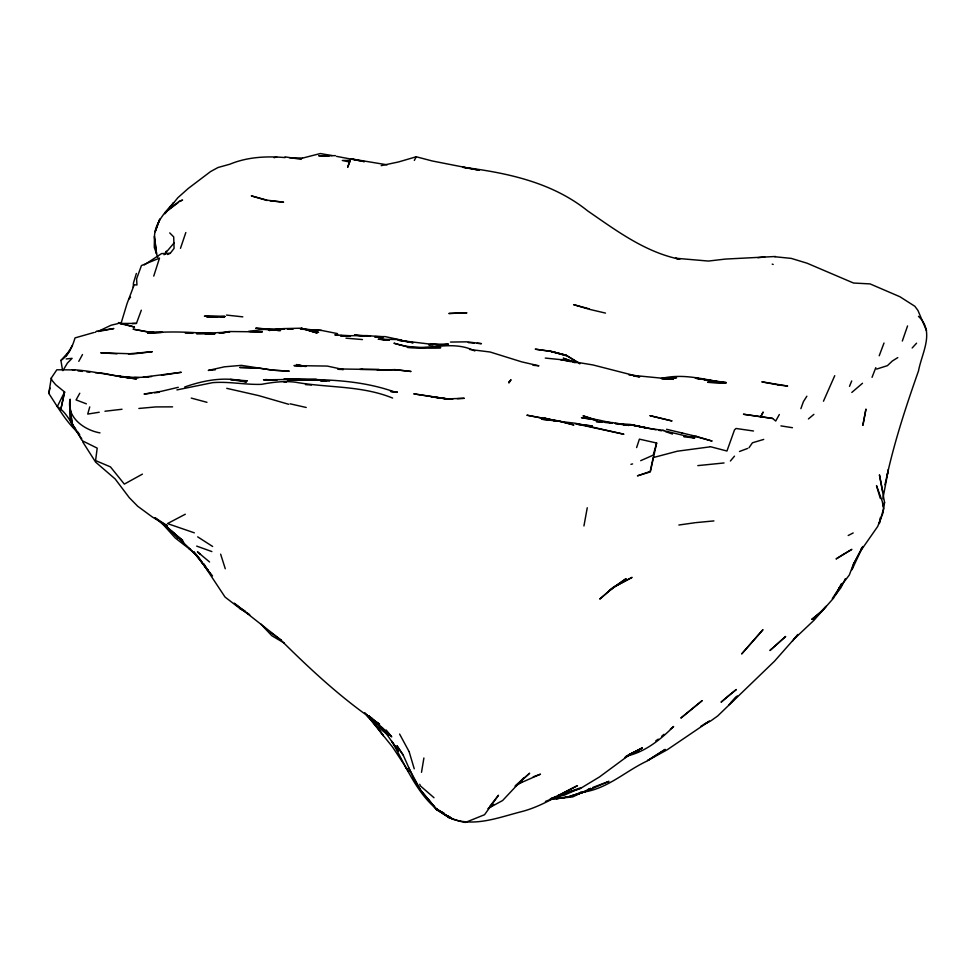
<?xml version="1.0" encoding="UTF-8"?>
<svg xmlns="http://www.w3.org/2000/svg" width="976" height="976" viewBox="0 0 976 976"><rect width="100%" height="100%" fill="white"/><g stroke="black" fill="none" stroke-linecap="round" stroke-linejoin="round"><path stroke-width="1.46" d="M169.726 232.91L173.691 236.863L174.082 248.355L170.3 253.272L167.591 254.504M133.261 287.2L133.468 282.967L136.372 273.439M882.853 498.797L888.38 469.712L884.927 484.828M882.682 491.355L879.437 474.836L884.561 502.457L882.963 512.961L877.705 526.454L860.356 551.33L854.427 562.42L862.333 547.426M51.252 378.102L51.984 380.311L55.693 384.739L64.599 391.998L57.267 406.614C67.198 412.75 70.98 423.694 77.848 432.466C65.624 421.254 57.779 407.016 48.8 393.426L51.252 378.102L56.828 369.782L74.749 369.916M583.941 525.966L587.259 507.764M421.51 772.309L423.901 757.998M165.822 253.931L166.31 251.149L165.664 253.87M880.315 517.646L879.266 523.6L883.622 508.679L882.28 501.457L876.509 485.645L880.254 498.309M862.979 425.182L865.956 409.066L862.821 425.109M349.676 162.04L349.981 160.381L342.32 160.479L349.676 162.04L347.676 167.311L349.981 160.381M709.674 446.898L677.332 451.205L653.2 457.585L650.211 471.432L637.45 475.837L650.309 471.92L656.641 443.031L639.402 439.139L636.62 447.581M48.8 393.426L49.971 387.972M64.477 392.279L60.732 409.822L64.599 391.998M887.111 475.153C895.077 439.59 906.436 405.174 918.514 370.892C921.917 352.568 935.106 331.974 918.477 316.334M853.829 563.03L849.327 574.998L838.896 588.662L842.215 583.648L833.565 598.129L822.109 611.11L813.045 619.504L826.184 606.255L813.972 620.297L793.976 639.146L774.48 661.216L717.653 715.994L710.992 720.752L700.988 726.12M89.755 406.919L87.718 414.08L99.223 412.238M656.641 443.031L653.188 455.158L640.683 460.672M120.853 324.032L127.075 303.512L134.212 284.772L136.957 284.98L136.603 278.868L141.435 265.545L159.503 258.14L153.744 276.098M854.122 562.591L851.914 569.825L862.308 547.499M180.475 248.331L185.83 232.532M902.324 341.027L907.558 325.935M62.513 370.099L60.927 360.425C68.674 355.288 72.505 346.517 75.018 337.903L93.952 332.511M872.044 377.334L875.801 367.671M800.881 408.663L803.394 401.661L806.859 396.207M884.012 343.015L879.217 355.764M132.187 323.568L136.445 323.398L141.325 310.185M823.463 401.221L834.736 375.687M849.498 386.35L851.719 380.945M882.999 505.946L884.561 502.457M78.788 361.352L82.496 354.556M62.867 370.685L67.429 363.072L72.09 358.338L66.222 358.936M841.519 583.55L835.493 594.884L840.873 587.772L845.387 578.67M414.324 160.442L416.24 156.77L432.173 160.955L479.362 170.227L462.795 167.25C506.886 172.764 552.172 182.28 587.637 210.877C616.088 230.421 644.892 252.076 679.54 259.201M66.295 355.85L72.407 345.419M779.312 414.532L775.725 421.034L772.577 418.436L743.553 414.263L772.577 418.436M832.345 598.532L842.215 583.648M164.956 213.768L177.803 197.762L188.356 188.38L210.584 171.556L218.051 167.494L229.872 164.212C247.27 156.965 266.57 155.989 285.138 157.587M861.088 548.988L862.808 546.475M748.982 447.764L752.459 442.775L763.72 439.42M168.604 209.767L173.667 202.605C164.773 212.597 154.757 222.979 154.415 237.253L156.526 253.54L154.464 236.168L154.281 247.355L157.783 257.322M79.776 393.243L76.079 399.904L86.388 403.844M121.207 323.837L134.529 327.07L118.645 322.592L117.889 323.605L111.057 325.24L98.32 331.279M489.574 806.579L498.492 795.245L484.547 814.716L465.369 822.451C424.877 815.363 409.737 772.687 391.888 741.309L398.55 751.3L385.337 732.195L371.319 717.519M792.512 641.025L795.574 637.182M737.27 695.912L729.096 704.684M793.976 639.146L797.746 634.473M735.928 697.145L731.012 702.415M164.041 254.785L174.314 242.695M730.39 461.001L734.501 456.146M60.927 360.425L70.333 349.981M128.832 299.12L130.577 297.204M912.17 347.981L916.574 343.198M164.566 213.402L166.664 211.267M851.804 392.45L862.491 383.275M515.352 786.022L524.014 777.738L502.603 800.527L488.378 808.262L493.819 804.395L488.049 808.714M515.377 786.107L529.651 773.212L515.365 786.07M613.575 587.162L599.752 599.081L613.184 587.552L626.128 578.622L609.024 590.895L613.184 587.552L632.07 577.377L614.917 586.417M661.704 736.246L663.973 734.318M808.421 418.924L813.874 414.361M95.209 332.352L96.661 331.169L113.85 328.534L98.381 331.486M670.414 729.109L673.623 726.51C660.191 739.869 644.953 752.154 625.982 756.254M178.547 202.374L165.334 212.28L179.413 201.166L182.585 200.043L179.743 201.471M655.811 740.833L658.288 739.137M144.228 264.935L161.565 253.589L170.3 253.272M516.243 785.558L522.099 781.764L518.146 783.728M897.798 357.594L892.357 360.974L887.428 365.646L876.619 369.099M704.184 724.155L709.442 721.13L667.352 749.678L647.625 760.585L665.193 749.409L646.441 761.341C624.469 771.748 605.559 790.414 580.342 792.402M142.411 474.129L124.33 484.108L110.447 466.882L95.587 460.574L97.197 448.13L82.704 440.957M624.616 757.669L628.239 755.692L599.496 776.933L579.768 788.864L562.078 794.196L581.232 787.595L564.372 795.159L551.269 798.283M624.774 757.644L642.135 747.982L627.739 755.375M302.755 158.051L320.287 153.549L332.072 155.587M185.306 514.23L167.494 523.587L194.346 532.835M848.193 535.519L853.183 532.945M627.788 755.546L642.281 748.055L628.642 754.741M551.562 798.49L556.723 796.123M545.413 801.467L568.557 792.024L562.078 794.196M559.724 794.806L558.016 795.525L577.463 785.656C558.98 794.806 541.473 806.627 521.257 811.715C498.858 817.412 475.532 826.867 452.352 819.059L448.533 816.363M518.293 783.887L540.484 774.188L533.262 776.786M581.147 792.268L571.607 796.135L554.356 799.173L550.244 798.929M587.967 789.499L590.687 788.388L572.717 796.892L556.296 798.624M226.444 315.077L242.817 316.858M592.7 787.498L608.963 781.337C591.944 788.51 575.157 797.343 556.332 798.539M739.479 451.485L747.628 448.435M629.532 754.436L639.207 750.983M274.146 157.746L276.696 156.904M184.708 386.996C204.472 380.067 225.822 376.138 246.416 382.006L230.421 379.518L247.379 380.811L241.426 381.14M416.24 156.77L398.574 161.943L381.201 165.639M630.947 464.344L632.57 463.917M178.266 387.313L161.174 391.352L144.045 394.048L151.597 393.169M176.912 389.912L212.524 382.677C228.909 381.274 245.074 384.898 261.458 384.349C272.633 382.25 283.906 380.786 295.277 382.177C327.729 388.009 361.449 385.337 392.608 398.062M161.479 375.272L181.255 372.295L143.387 377.151M724.046 462.966L697.816 465.613M678.869 525.015L695.156 522.709M248.38 331.401L264.057 329.388L280.551 330.522L277.733 330.571M269.132 330.327L283.382 328.607L301.255 328.204L317.212 333.048L301.377 328.302L318.579 332.352L309.734 330.901M441.518 344.967L448.484 344.125L430.941 344.235L399.16 340.368L413.202 342.771L397.086 339.538L378.224 339.221L389.107 340.112M154.611 392.816L159.149 392.279M104.957 411.238L122.024 409.261M662.423 378.237C683.798 373.308 704.757 379.566 725.741 383.043L707.929 382.299L725.741 383.043L695.315 378.188L726.266 382.58L714.871 381.604M225.2 332.621L219.295 333.28L229.018 331.523L262.361 331.877L249.746 331.633M757.901 257.713L764.745 256.981M143.448 377.212L147.962 376.76C122.378 379.81 97.734 370.868 72.309 369.709M428.94 345.016L433.283 344.613L428.806 344.552M695.973 522.611L713.932 520.916M215.33 369.782L208.303 370.416L224.443 366.817L241.414 365.366L272.902 370.221L289.238 371.161L272.707 370.148L256.432 367.781L239.791 367.476L257.615 368.111L253.431 367.903M144.533 377.175L151.548 376.565M269.327 330.413L276.928 329.754M281.491 329.351L284.528 329.095L267.753 329.437M138.873 408.456L155.855 406.919L172.581 406.858M229.628 332.121L196.457 333.621L214.317 334.036C192.162 332.182 169.824 330.937 147.644 333.219L161.211 332.596M662.497 378.676L666.73 378.383M669.548 378.2L676.588 377.724L661.521 378.383M696.437 436.723L683.932 436.675M359.778 369.416L379.237 369.575L338.623 368.952M288.371 380.152L316.175 379.554L323.215 381.006M452.974 398.879L448.716 399.086L413.787 393.865L446.288 398.879L431.197 396.793L447.533 398.855L464.332 398.306L457.244 398.659M550.549 798.978L553.477 798.832M290.885 380.128L299.425 379.762L287.383 380.176M289.787 380.176L316.175 379.554L329.546 381.152M217.416 316.81L206.888 317.139L224.931 316.566L220.417 316.712M394.694 369.623L377.285 370.136L395.597 369.721L411.067 371.478L394.694 369.623L395.597 369.721M775.42 256.493L725.485 259.067L708.417 261.056L675.514 258.225L679.662 259.287M450.461 342.064L467.199 341.832L481.436 343.65L477.057 343.296M361.352 369.282L362.584 369.27M632.936 425.231L647.552 428.086L631.399 424.889L646.368 428.086L664.07 430.453M335.378 155.648L318.652 155.721L329.058 156.087M136.445 323.398L119.719 323.471L118.645 322.592M128.356 353.873L152.317 351.689L133.98 353.861L100.76 352.812L117.022 353.812M374.821 336.598L385.227 336.61L401.905 340.234L397.366 339.672M153.744 332.328L149.243 332.304L133.065 329.156L149.096 332.023L162.711 332.328M185.342 333.182L192.906 333.304M623.908 424.78L632.704 424.975L623.774 424.78M374.723 336.659L383.348 336.842L366.866 335.598L340.453 335.756L350.579 335.781L334.829 334.841L337.806 335.183M292.885 328.912L287.115 328.766L293.044 328.973M301.547 329.119L321.409 330.4L337.525 333.609M204.801 333.548L215.025 333.792L197.921 332.84L214.317 334.036M298.18 379.835L310.27 380.152M289.457 157.709L302.438 158.063M273.939 380.152L263.52 379.835C307.477 379.335 352.873 377.09 394.938 392.071L396.451 392.328L393.535 392.096M300.449 329.229L304.89 329.376M275.171 329.766L278.136 329.888L275.256 329.668M95.331 372.722C106.628 372.661 117.254 377.468 128.539 377.212M134.468 377.48L138.921 377.675M337.781 369.27L343.357 369.55L327.289 366.073L293.959 365.585L301.279 366.439M277.013 380.176L265.387 379.615L275.378 380.115M661.484 378.676L673.416 379.322L629.056 374.991M306.318 329.461L321.433 330.4M301.889 379.81L284.138 378.737L316.175 379.554L323.361 381.128M615.319 423.474L630.337 424.426L656.055 429.806M305.476 384.605L311.466 384.995M278.062 329.693L255.736 328.192L269.364 329.363M320.701 380.689L326.618 381.091M683.749 436.443L691.35 437.004L696.217 436.37L712.114 441.067L697.864 437.114M370.465 336.244L354.483 335.036L364.426 336.269M468.297 342.588L474.141 343.064M390.485 391.522L397.415 392.071L391.425 391.583M387.143 164.822L351.018 158.844L364.17 161.613M362.438 339.563L345.98 338.172M532.957 365.268L538.935 365.817L521.721 361.864L490.098 352.007L469.529 349.445M121.122 376.882L136.725 378.31L118.072 376.224M270.157 200.824L283.565 202.178L267.217 200.202L251.308 195.871L267.18 200.531M774.785 256.737L791.194 258.384L807.03 263.191L853.512 283.028L870.067 283.906L899.896 296.728L914.854 306.281L917.989 310.527L926.541 330.718M545.291 358.07L561.7 359.729L560.895 359.632L570.753 361.645M602.082 422.157L596.214 421.547L612.721 422.632L628.91 425.438L615.331 423.584M605.01 422.462L610.878 423.072M389.29 340.16L380.542 339.233L387.496 340.087M577.963 424.45L592.347 425.987L575.767 423.816L623.896 434.235L575.474 423.279L541.57 419.216L557.991 420.778L573.925 424.987L559.163 421.144L526.869 415.19L557.747 421.254M340.783 335.512L346.736 336.183M78.031 370.917L82.448 371.417M86.852 371.917L89.792 372.246M779.202 385.069L787.632 386.045L761.841 381.848L779.202 385.069L777.994 384.873M687.641 437.175L694.668 438.065L662.655 430.416M374.906 336.818L377.883 337.196M753.496 431.002L736.014 428.476L734.513 429.891L726.949 451.022L710.333 446.679M633.595 376.004L639.622 376.907L592.92 364.939L560.895 359.632M285.029 156.868L301.279 159.369M780.922 425.89L792.451 427.708M336.488 156.355L364.255 161.601M589.833 419.107L581.452 417.679L597.763 419.826L612.355 423.059M592.639 419.582L596.824 420.29M658.824 430.306L661.594 430.794M283.43 381.64L286.322 382.214M306.013 366.525L296.35 364.585L305.122 366.451M695.729 377.968L701.671 379.274M704.648 379.932L710.601 381.238M226.737 388.338L258.689 395.609L288.664 404.284M290.079 403.808L306.22 407.48M557.857 421.217L544.254 418.057L555.856 421.071M589.455 309.331L605.474 313.089M666.559 429.294L682.578 433.1M681.394 432.819L697.389 436.662M589.309 308.867L573.607 304.646L588.016 308.904M191.259 398.086L206.985 402.319M408.419 347.127L393.95 343.21C409.029 348.066 425.097 348.164 440.774 347.663L407.419 347.358C429.977 349.969 453.291 340.051 474.824 350.982M596.848 420.095L583.026 415.837L595.86 420.351M772.223 264.142L773.187 264.447M576.462 362.645L563.213 358.192L574.974 362.718M665.437 431.599L672.464 434.027M196.664 546.096L211.877 551.574M99.991 432.88C84.18 430.148 66.112 417.203 70.126 399.172L70.443 420.778L72.59 425.768L81.825 438.993M444.178 813.179L435.686 808.787L450.741 817.864L436.736 809.836L441.884 812.105M244.781 610.915L239.681 608.329L225.041 597.056L198.86 557.503L165.505 525.527L183.659 542.485L168.897 528.809L182.78 540.533L154.83 517.707M244.866 611L239.681 608.329L249.746 614.868M284.382 643.147L271.804 635.718L260.812 624.006M197.689 536.861L212.634 546.475M154.964 517.634L167.506 525.979L152.427 517.073L137.701 506.239L129.308 497.699L115.119 478.911L95.648 462.148L82.655 441.774M244.085 610.769L234.203 603.229L281.466 640.415L270.486 632.35M246.44 612.403L248.795 614.038M448.338 816.168L451.864 818.876M388.387 735.514L375.016 724.326L368.745 715.981M200.483 554.38L197.433 551.83L209.572 561.981M434.003 797.721L420.424 785.936L419.753 784.289M197.335 556.1L188.783 548.28L190.344 549.683L175.204 537.947L160.845 521.977M378.749 729.157L369.379 717.86L372.173 721.057M369.257 717.36L372.112 720.325M280.466 639.67C311.21 670.231 343.406 700.097 379.603 724.192L367.903 715.896L382.446 727.767L391.742 736.856L386.13 729.975M171.508 531.115L178.144 538.288M366.61 715.042L368.318 716.933L364.78 712.687M376.126 725.754L366.195 714.432M374.04 723.192L375.894 725.339M193.724 551.684L197.469 556.003M426.488 797.331L434.747 807.189L420.058 789.401L413.812 778.848L403.186 755.082L397.061 745.932L403.186 755.082M434.747 807.189L420.985 790.743L408.554 767.697M210.206 573.107L193.675 552.099L208.108 570.289M366.293 714.42L392.523 746.982L408.798 771.723M209.864 572.546L212.5 575.913M368.916 715.994L375.26 724.155L368.879 715.884M405.516 767.295L408.834 771.76M201.08 561.285L207.851 570.472L203.984 563.921M372.783 720.349L375.345 723.863L371.88 718.922M70.138 410.591L72.248 424.133L75.555 428.818M78.043 432.331L79.703 434.674M78.226 433.82L81.886 440.298M399.611 734.074L409.042 751.532M71.98 422.352L73.554 427.146M220.637 554.161L225.273 568.752M409.2 751.91L414.239 768.807M72.248 424.133L69.833 404.82L70.443 420.778M509.13 381.823L508.935 382.995L511.034 379.701L509.13 381.823M761.109 416.044L760.902 416.703L763.147 412.031L761.109 416.044M157.063 226.395L155.208 231.715L159.832 219.014L157.063 226.395M762.829 629.849L741.821 653.786L762.829 629.849M771.26 649.296L769.93 650.516L785.668 636.462L771.26 649.296M728.572 695.693L721.069 702.171L736.319 689.507L728.572 695.693M702.012 700.756L681.053 717.921L702.012 700.756M822.109 611.11L811.837 619.333L822.109 611.11M842.825 554.661L836.066 558.955L851.865 549.354L842.825 554.661M585.271 791.658L570.374 796.16L585.271 791.658M282.076 328.973L269.376 330.388L282.076 328.973M465.698 312.759L448.862 313.491L466.918 312.869L465.698 312.759M208.278 316.248L204.411 316.187L224.931 316.566L208.278 316.248M447.398 345.248L430.941 344.235L447.398 345.248M550.269 351.177L535.251 349.176L550.44 351.384L566.275 355.349L551.452 351.47L567.312 356.045L579.976 363.743L566.226 355.24L550.269 351.177M136.225 378.908L119.963 376.553L136.225 378.908M671.805 420.912L650.114 415.691L671.805 420.912M449.485 817.961L434.967 807.75L449.485 817.961M383.324 735.66L369.977 717.031L383.324 735.66"/></g></svg>
